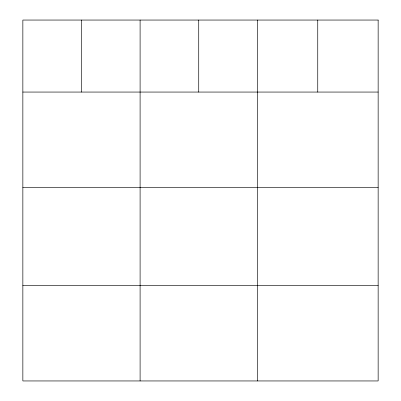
<?xml version="1.0" encoding="UTF-8"?>
<svg xmlns="http://www.w3.org/2000/svg" width="401" height="401" viewBox="0 0 401 401"><rect width="100%" height="100%" fill="white"/><g stroke="black" fill="none" stroke-linecap="round" stroke-linejoin="round"><path stroke-width="0.6" d="M22.852 92.06L378.148 92.06M22.852 187.392L378.148 187.392M22.852 285.617L378.148 285.617M317.747 20.05L317.747 92.06M257.347 20.05L257.347 380.95M198.726 20.05L198.726 92.06M140.099 20.05L140.099 380.95M81.478 20.05L81.478 92.06M378.148 20.05L22.852 20.05L22.852 380.95L378.148 380.95L378.148 20.05"/></g></svg>
